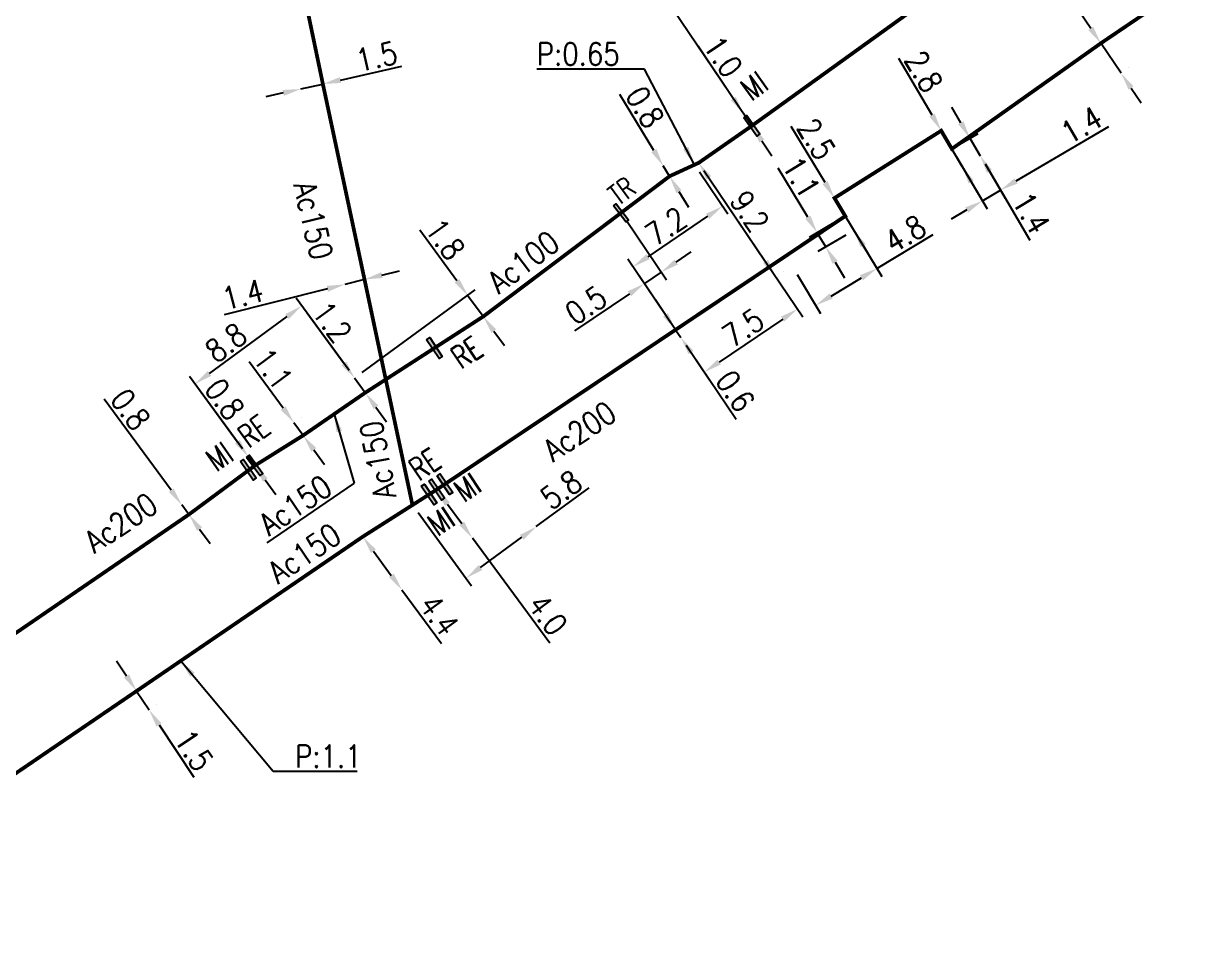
# Model space of a CAD drawing. Header units: millimetres. Extents: x 149999 to 151007, y 125999 to 127005.
# Drawn here: x 150823 to 150900.4, y 126619.4 to 126681.3 of the extents above; entities that cross this region are included whole.
import ezdxf
from ezdxf.enums import TextEntityAlignment as Align

# ---------------------------------------------------------------- set-up
doc = ezdxf.new("R2010")
doc.units = ezdxf.units.MM
doc.header["$PDMODE"] = 34
doc.linetypes.add('L_100_AP', pattern=[14, 10, -1.5, 1, -1.5])
doc.linetypes.add('L_100_PE', pattern=[14, 10, -1.5, 1, -1.5])
doc.layers.get('0').update_dxf_attribs({"linetype": 'CONTINUOUS'})
doc.layers.get('DEFPOINTS').update_dxf_attribs({"linetype": 'CONTINUOUS'})
doc.layers.add('L_140', color=3, linetype='CONTINUOUS')
doc.layers.add('L_340', color=7, linetype='CONTINUOUS')
doc.styles.get("Standard").update_dxf_attribs({"font": 'romans.shx', "width": 0.85})
doc.dimstyles.get("Standard").update_dxf_attribs({"dimtxt": 1.5, "dimasz": 1.2, "dimexe": 0.625, "dimexo": 0.625, "dimgap": 0.25, "dimtad": 1, "dimdec": 1, "dimzin": 0, "dimdsep": 46, "dimtxsty": 'Standard', "dimcen": -0.5, "dimadec": 0, "dimazin": 0, "dimtfac": 1, "dimtdec": 1, "dimtmove": 0, "dimatfit": 3, "dimfxl": 0, "dimtolj": 1, "dimtzin": 0, "dimarcsym": 0})

# ---------------------------------------------------------------- blocks, each defined once
blk = doc.blocks.new('L_340_16')
at = {"linetype": 'Continuous'}
blk.add_hatch(color=0, dxfattribs=at).paths.add_polyline_path([(0.125, 0.75), (-0.125, 0.75), (-0.125, -0.75), (0.125, -0.75)])
at = {"color": 0, "linetype": 'Continuous'}
blk.add_lwpolyline([(-0.125, 0.75), (0.125, 0.75), (0.125, -0.75), (-0.125, -0.75)], close=True, dxfattribs=at)
at = {"color": 0, "linetype": 'Continuous', "width": 0.75}
for tag, height, flags, p in [('MI', 1, 8, (0, 2.5)), ('DEF_LEG', 1.2, 3, (0, -5)), ('DEF_TYPE', 1.2, 3, (0, -6.939))]:
    blk.add_attdef(tag, text='', height=height, dxfattribs=dict(at, flags=flags)).set_placement(p, align=Align.MIDDLE)
blk = doc.blocks.new('L_340_19')
at = {"linetype": 'Continuous'}
blk.add_hatch(color=0, dxfattribs=at).paths.add_polyline_path([(0.125, 0.75), (-0.125, 0.75), (-0.125, -0.75), (0.125, -0.75)])
at = {"color": 0, "linetype": 'Continuous'}
blk.add_lwpolyline([(-0.125, 0.75), (0.125, 0.75), (0.125, -0.75), (-0.125, -0.75)], close=True, dxfattribs=at)
at = {"color": 0, "linetype": 'Continuous', "width": 0.75}
for tag, height, flags, p in [('TR', 1, 8, (0, 1.981)), ('DEF_LEG', 1.2, 3, (0, -5)), ('DEF_COUP', 1.2, 3, (0, -7.5)), ('DEF_TYPE', 1.2, 3, (0, -10))]:
    blk.add_attdef(tag, text='', height=height, dxfattribs=dict(at, flags=flags)).set_placement(p, align=Align.MIDDLE)
blk = doc.blocks.new('L_340_20')
at = {"linetype": 'Continuous'}
blk.add_hatch(color=0, dxfattribs=at).paths.add_polyline_path([(0.125, 0.75), (-0.125, 0.75), (-0.125, -0.75), (0.125, -0.75)])
at = {"color": 0, "linetype": 'Continuous'}
blk.add_lwpolyline([(-0.125, 0.75), (0.125, 0.75), (0.125, -0.75), (-0.125, -0.75)], close=True, dxfattribs=at)
at = {"color": 0, "linetype": 'Continuous', "width": 0.75}
for tag, height, flags, p in [('RE', 1, 8, (0, 1.867)), ('DEF_LEG', 1.2, 3, (0, -5)), ('DEF_COUP', 1.2, 3, (0, -7.5)), ('DEF_TYPE', 1.2, 3, (0, -10))]:
    blk.add_attdef(tag, text='', height=height, dxfattribs=dict(at, flags=flags)).set_placement(p, align=Align.MIDDLE)
blk = doc.blocks.new('*D498')
at = {"layer": 'DEFPOINTS', "color": 0, "linetype": 'Continuous', "transparency": 16777216}
for p in [(150867.643, 126671.904), (150863.576, 126665.071), (150866.764, 126660.367)]:
    blk.add_point(p, dxfattribs=at)
at = {"layer": 'L_140', "color": 0, "linetype": 'Continuous', "lineweight": -2, "transparency": 16777216}
for p, q in [((150867.994, 126671.387), (150869.888, 126668.592)), ((150868.544, 126668.436), (150864.57, 126665.744)), ((150866.413, 126660.884), (150863.226, 126665.588))]:
    blk.add_line(p, q, dxfattribs=at)
at = {"layer": 'L_140', "color": 0, "linetype": 'Continuous', "transparency": 16777216}
for points in [[(150868.431, 126668.602), (150868.656, 126668.271), (150869.537, 126669.109)], [(150864.458, 126665.909), (150864.682, 126665.578), (150863.576, 126665.071)]]:
    blk.add_solid(points, dxfattribs=at)
at = {"layer": 'L_140', "color": 0, "linetype": 'Continuous', "transparency": 16777216, "insert": (150865.771, 126667.766), "char_height": 1.5, "attachment_point": 5, "rotation": 34.11982}
blk.add_mtext('\\A1;7.2', dxfattribs=at)
blk = doc.blocks.new('*D499')
at = {"layer": 'DEFPOINTS', "color": 0, "linetype": 'Continuous', "transparency": 16777216}
for p in [(150865.593, 126671.785), (150865.593, 126671.785), (150866.01, 126671.102)]:
    blk.add_point(p, dxfattribs=at)
at = {"layer": 'L_140', "color": 0, "linetype": 'Continuous', "lineweight": -2, "transparency": 16777216}
for p, q in [((150864.967, 126672.809), (150862.689, 126676.54)), ((150866.01, 126671.102), (150865.593, 126671.785)), ((150866.635, 126670.078), (150867.261, 126669.054))]:
    blk.add_line(p, q, dxfattribs=at)
at = {"layer": 'L_140', "color": 0, "linetype": 'Continuous', "transparency": 16777216}
for points in [[(150865.138, 126672.913), (150864.797, 126672.705), (150865.593, 126671.785)], [(150866.806, 126670.182), (150866.464, 126669.974), (150866.01, 126671.102)]]:
    blk.add_solid(points, dxfattribs=at)
at = {"layer": 'L_140', "color": 0, "linetype": 'Continuous', "transparency": 16777216, "insert": (150864.369, 126675.708), "char_height": 1.5, "attachment_point": 5, "rotation": 301.41336}
blk.add_mtext('\\A1;0.8', dxfattribs=at)
blk = doc.blocks.new('*D500')
at = {"layer": 'DEFPOINTS', "color": 0, "linetype": 'Continuous', "transparency": 16777216}
for p in [(150891.666, 126698.793), (150895.753, 126692.752), (150871.482, 126674.455)]:
    blk.add_point(p, dxfattribs=at)
at = {"layer": 'L_340', "color": 0, "linetype": 'Continuous', "lineweight": -2, "transparency": 16777216}
for p, q in [((150895.403, 126693.269), (150891.315, 126699.311)), ((150867.518, 126682.455), (150890.672, 126698.121)), ((150871.132, 126674.972), (150866.174, 126682.3))]:
    blk.add_line(p, q, dxfattribs=at)
at = {"layer": 'L_340', "color": 0, "linetype": 'Continuous', "transparency": 16777216}
for points in [[(150890.56, 126698.286), (150890.784, 126697.955), (150891.666, 126698.793)], [(150867.406, 126682.62), (150867.63, 126682.289), (150866.524, 126681.782)]]:
    blk.add_solid(points, dxfattribs=at)
at = {"layer": 'L_340', "color": 0, "linetype": 'Continuous', "transparency": 16777216, "insert": (150878.363, 126691), "char_height": 1.5, "attachment_point": 5, "rotation": 34.08232}
blk.add_mtext('\\A1;37.8', dxfattribs=at)
blk = doc.blocks.new('*D501')
at = {"layer": 'DEFPOINTS', "color": 0, "linetype": 'Continuous', "transparency": 16777216}
for p in [(150867.946, 126671.992), (150873.078, 126664.417), (150873.078, 126664.417)]:
    blk.add_point(p, dxfattribs=at)
at = {"layer": 'L_140', "color": 0, "linetype": 'Continuous', "lineweight": -2, "transparency": 16777216}
for p, q in [((150868.463, 126672.343), (150868.463, 126672.343)), ((150868.619, 126670.999), (150872.405, 126665.411)), ((150873.596, 126664.768), (150873.596, 126664.768))]:
    blk.add_line(p, q, dxfattribs=at)
at = {"layer": 'L_140', "color": 0, "linetype": 'Continuous', "transparency": 16777216}
for points in [[(150868.785, 126671.111), (150868.453, 126670.887), (150867.946, 126671.992)], [(150872.571, 126665.523), (150872.24, 126665.299), (150873.078, 126664.417)]]:
    blk.add_solid(points, dxfattribs=at)
at = {"layer": 'L_140', "color": 0, "linetype": 'Continuous', "transparency": 16777216, "insert": (150871.34, 126668.766), "char_height": 1.5, "attachment_point": 5, "rotation": 304.11982}
blk.add_mtext('\\A1;9.2', dxfattribs=at)
blk = doc.blocks.new('*D502')
at = {"layer": 'DEFPOINTS', "color": 0, "linetype": 'Continuous', "transparency": 16777216}
for p in [(150894.713, 126679.951), (150896.06, 126677.964), (150896.06, 126677.964)]:
    blk.add_point(p, dxfattribs=at)
at = {"layer": 'L_140', "color": 0, "linetype": 'Continuous', "lineweight": -2, "transparency": 16777216}
for p, q in [((150894.04, 126680.944), (150891.553, 126684.613)), ((150896.06, 126677.964), (150894.713, 126679.951)), ((150896.577, 126678.315), (150896.577, 126678.315)), ((150896.733, 126676.971), (150897.406, 126675.978))]:
    blk.add_line(p, q, dxfattribs=at)
at = {"layer": 'L_140', "color": 0, "linetype": 'Continuous', "transparency": 16777216}
for points in [[(150894.205, 126681.057), (150893.874, 126680.832), (150894.713, 126679.951)], [(150896.899, 126677.083), (150896.568, 126676.859), (150896.06, 126677.964)]]:
    blk.add_solid(points, dxfattribs=at)
at = {"layer": 'L_140', "color": 0, "linetype": 'Continuous', "transparency": 16777216, "insert": (150893.288, 126683.836), "char_height": 1.5, "attachment_point": 5, "rotation": 304.13038}
blk.add_mtext('\\A1;2.4', dxfattribs=at)
blk = doc.blocks.new('*D297')
at = {"layer": 'DEFPOINTS', "color": 0, "linetype": 'Continuous', "transparency": 16777216}
for p in [(150870.923, 126675.284), (150870.923, 126675.284), (150871.482, 126674.455)]:
    blk.add_point(p, dxfattribs=at)
at = {"layer": 'L_340', "color": 0, "linetype": 'Continuous', "lineweight": -2, "transparency": 16777216}
for p, q in [((150870.251, 126676.278), (150867.907, 126679.75)), ((150871.482, 126674.455), (150870.923, 126675.284)), ((150872.154, 126673.46), (150872.825, 126672.466))]:
    blk.add_line(p, q, dxfattribs=at)
at = {"layer": 'L_340', "color": 0, "linetype": 'Continuous', "transparency": 16777216}
for points in [[(150870.417, 126676.39), (150870.085, 126676.166), (150870.923, 126675.284)], [(150872.319, 126673.572), (150871.988, 126673.348), (150871.482, 126674.455)]]:
    blk.add_solid(points, dxfattribs=at)
at = {"layer": 'L_340', "color": 0, "linetype": 'Continuous', "transparency": 16777216, "insert": (150869.572, 126679.071), "char_height": 1.5, "attachment_point": 5, "rotation": 304.02288}
blk.add_mtext('\\A1;1.0', dxfattribs=at)
blk = doc.blocks.new('*D299')
at = {"layer": 'DEFPOINTS', "color": 0, "linetype": 'Continuous', "transparency": 16777216}
for p in [(150867.946, 126671.992), (150866.764, 126660.367), (150868.324, 126658.063)]:
    blk.add_point(p, dxfattribs=at)
at = {"layer": 'L_140', "color": 0, "linetype": 'Continuous', "lineweight": -2, "transparency": 16777216}
for p, q in [((150868.296, 126671.475), (150874.884, 126661.753)), ((150873.54, 126661.597), (150869.318, 126658.736)), ((150867.114, 126659.849), (150868.675, 126657.546))]:
    blk.add_line(p, q, dxfattribs=at)
at = {"layer": 'L_140', "color": 0, "linetype": 'Continuous', "transparency": 16777216}
for points in [[(150873.428, 126661.763), (150873.652, 126661.432), (150874.533, 126662.27)], [(150869.205, 126658.902), (150869.43, 126658.571), (150868.324, 126658.063)]]:
    blk.add_solid(points, dxfattribs=at)
at = {"layer": 'L_140', "color": 0, "linetype": 'Continuous', "transparency": 16777216, "insert": (150870.903, 126661.018), "char_height": 1.5, "attachment_point": 5, "rotation": 34.11982}
blk.add_mtext('\\A1;7.5', dxfattribs=at)
blk = doc.blocks.new('*D300')
at = {"layer": 'DEFPOINTS', "color": 0, "linetype": 'Continuous', "transparency": 16777216}
for p in [(150877.707, 126668.45), (150878.276, 126667.509), (150876.407, 126666.402)]:
    blk.add_point(p, dxfattribs=at)
at = {"layer": 'L_140', "color": 0, "linetype": 'Continuous', "lineweight": -2, "transparency": 16777216}
for p, q in [((150875.218, 126668.37), (150873.241, 126671.645)), ((150877.169, 126668.132), (150875.3, 126667.025)), ((150876.407, 126666.402), (150875.838, 126667.343)), ((150877.738, 126667.19), (150875.869, 126666.083)), ((150877.027, 126665.374), (150877.647, 126664.347))]:
    blk.add_line(p, q, dxfattribs=at)
at = {"layer": 'L_140', "color": 0, "linetype": 'Continuous', "transparency": 16777216}
for points in [[(150875.389, 126668.474), (150875.047, 126668.267), (150875.838, 126667.343)], [(150877.198, 126665.478), (150876.856, 126665.271), (150876.407, 126666.402)]]:
    blk.add_solid(points, dxfattribs=at)
at = {"layer": 'L_140', "color": 0, "linetype": 'Continuous', "transparency": 16777216, "insert": (150874.775, 126671.038), "char_height": 1.5, "attachment_point": 5, "rotation": 301.12445}
blk.add_mtext('\\A1;1.1', dxfattribs=at)
blk = doc.blocks.new('*D301')
at = {"layer": 'DEFPOINTS', "color": 0, "linetype": 'Continuous', "transparency": 16777216}
for p in [(150866.413, 126660.884), (150866.763, 126660.367), (150866.763, 126660.367)]:
    blk.add_point(p, dxfattribs=at)
at = {"layer": 'L_140', "color": 0, "linetype": 'Continuous', "lineweight": -2, "transparency": 16777216}
for p, q in [((150865.74, 126661.878), (150865.067, 126662.871)), ((150866.413, 126660.884), (150866.763, 126660.367)), ((150867.437, 126659.373), (150870.45, 126654.926))]:
    blk.add_line(p, q, dxfattribs=at)
at = {"layer": 'L_140', "color": 0, "linetype": 'Continuous', "transparency": 16777216}
for points in [[(150865.905, 126661.99), (150865.574, 126661.765), (150866.413, 126660.884)], [(150867.602, 126659.485), (150867.271, 126659.261), (150866.763, 126660.367)]]:
    blk.add_solid(points, dxfattribs=at)
at = {"layer": 'L_140', "color": 0, "linetype": 'Continuous', "transparency": 16777216, "insert": (150870.388, 126656.8), "char_height": 1.5, "attachment_point": 5, "rotation": 304.11982}
blk.add_mtext('\\A1;0.6', dxfattribs=at)
blk = doc.blocks.new('*D302')
at = {"layer": 'DEFPOINTS', "color": 0, "linetype": 'Continuous', "transparency": 16777216}
for p in [(150876.984, 126669.649), (150878.276, 126667.509), (150878.276, 126667.509)]:
    blk.add_point(p, dxfattribs=at)
at = {"layer": 'L_140', "color": 0, "linetype": 'Continuous', "lineweight": -2, "transparency": 16777216}
for p, q in [((150876.363, 126670.676), (150874.104, 126674.418)), ((150878.276, 126667.509), (150876.984, 126669.649)), ((150877.519, 126669.972), (150877.519, 126669.972)), ((150878.896, 126666.481), (150879.516, 126665.454))]:
    blk.add_line(p, q, dxfattribs=at)
at = {"layer": 'L_140', "color": 0, "linetype": 'Continuous', "transparency": 16777216}
for points in [[(150876.535, 126670.779), (150876.192, 126670.573), (150876.984, 126669.649)], [(150879.067, 126666.585), (150878.725, 126666.378), (150878.276, 126667.509)]]:
    blk.add_solid(points, dxfattribs=at)
at = {"layer": 'L_140', "color": 0, "linetype": 'Continuous', "transparency": 16777216, "insert": (150875.779, 126673.578), "char_height": 1.5, "attachment_point": 5, "rotation": 301.12445}
blk.add_mtext('\\A1;2.5', dxfattribs=at)
blk = doc.blocks.new('*D303')
at = {"layer": 'DEFPOINTS', "color": 0, "linetype": 'Continuous', "transparency": 16777216}
for p in [(150862.783, 126668.666), (150864.333, 126663.954), (150866.764, 126660.367)]:
    blk.add_point(p, dxfattribs=at)
at = {"layer": 'L_340', "color": 0, "linetype": 'Continuous', "lineweight": -2, "transparency": 16777216}
for p, q in [((150863.134, 126668.148), (150865.809, 126664.199)), ((150866.452, 126665.39), (150867.445, 126666.063)), ((150865.459, 126664.717), (150864.333, 126663.954)), ((150866.413, 126660.884), (150863.982, 126664.472)), ((150863.339, 126663.281), (150859.691, 126660.809))]:
    blk.add_line(p, q, dxfattribs=at)
at = {"layer": 'L_340', "color": 0, "linetype": 'Continuous', "transparency": 16777216}
for points in [[(150866.34, 126665.556), (150866.564, 126665.224), (150865.459, 126664.717)], [(150863.227, 126663.447), (150863.452, 126663.115), (150864.333, 126663.954)]]:
    blk.add_solid(points, dxfattribs=at)
at = {"layer": 'L_340', "color": 0, "linetype": 'Continuous', "transparency": 16777216, "insert": (150860.443, 126662.527), "char_height": 1.5, "attachment_point": 5, "rotation": 34.11982}
blk.add_mtext('\\A1;0.5', dxfattribs=at)
blk = doc.blocks.new('*D304')
at = {"layer": 'DEFPOINTS', "color": 0, "linetype": 'Continuous', "transparency": 16777216}
for p in [(150876.984, 126669.649), (150874.185, 126665.086), (150875.741, 126662.509)]:
    blk.add_point(p, dxfattribs=at)
at = {"layer": 'L_140', "color": 0, "linetype": 'Continuous', "lineweight": -2, "transparency": 16777216}
for p, q in [((150877.307, 126669.114), (150880.134, 126664.431)), ((150879.811, 126664.966), (150883.553, 126667.226)), ((150874.508, 126664.551), (150876.064, 126661.974)), ((150876.768, 126663.129), (150878.784, 126664.346))]:
    blk.add_line(p, q, dxfattribs=at)
at = {"layer": 'L_140', "color": 0, "linetype": 'Continuous', "transparency": 16777216}
for points in [[(150878.68, 126664.517), (150878.887, 126664.175), (150879.811, 126664.966)], [(150876.665, 126663.3), (150876.872, 126662.958), (150875.741, 126662.509)]]:
    blk.add_solid(points, dxfattribs=at)
at = {"layer": 'L_140', "color": 0, "linetype": 'Continuous', "transparency": 16777216, "insert": (150881.679, 126667.262), "char_height": 1.5, "attachment_point": 5, "rotation": 31.12445}
blk.add_mtext('\\A1;4.8', dxfattribs=at)
blk = doc.blocks.new('*D306')
at = {"layer": 'DEFPOINTS', "color": 0, "linetype": 'Continuous', "transparency": 16777216}
for p in [(150884.799, 126672.922), (150886.689, 126672.467), (150888.036, 126670.177)]:
    blk.add_point(p, dxfattribs=at)
at = {"layer": 'L_140', "color": 0, "linetype": 'Continuous', "lineweight": -2, "transparency": 16777216}
for p, q in [((150889.07, 126670.785), (150895.25, 126674.419)), ((150885.116, 126672.383), (150887.147, 126668.929)), ((150887.006, 126671.929), (150888.353, 126669.638)), ((150886.83, 126669.468), (150888.036, 126670.177)), ((150885.796, 126668.859), (150884.761, 126668.251))]:
    blk.add_line(p, q, dxfattribs=at)
at = {"layer": 'L_140', "color": 0, "linetype": 'Continuous', "transparency": 16777216}
for points in [[(150888.969, 126670.957), (150889.172, 126670.612), (150888.036, 126670.177)], [(150885.694, 126669.032), (150885.897, 126668.687), (150886.83, 126669.468)]]:
    blk.add_solid(points, dxfattribs=at)
at = {"layer": 'L_140', "color": 0, "linetype": 'Continuous', "transparency": 16777216, "insert": (150893.428, 126674.508), "char_height": 1.5, "attachment_point": 5, "rotation": 30.45771}
blk.add_mtext('\\A1;1.4', dxfattribs=at)
blk = doc.blocks.new('*D307')
at = {"layer": 'DEFPOINTS', "color": 0, "linetype": 'Continuous', "transparency": 16777216}
for p in [(150884.799, 126672.922), (150886.689, 126672.467), (150886.689, 126672.467)]:
    blk.add_point(p, dxfattribs=at)
at = {"layer": 'L_140', "color": 0, "linetype": 'Continuous', "lineweight": -2, "transparency": 16777216}
for p, q in [((150885.396, 126674.666), (150884.788, 126675.7)), ((150885.338, 126673.239), (150886.543, 126673.948)), ((150886.004, 126673.631), (150886.689, 126672.467)), ((150887.297, 126671.433), (150889.998, 126666.841))]:
    blk.add_line(p, q, dxfattribs=at)
at = {"layer": 'L_140', "color": 0, "linetype": 'Continuous', "transparency": 16777216}
for points in [[(150885.569, 126674.767), (150885.224, 126674.564), (150886.004, 126673.631)], [(150887.469, 126671.534), (150887.125, 126671.332), (150886.689, 126672.467)]]:
    blk.add_solid(points, dxfattribs=at)
at = {"layer": 'L_140', "color": 0, "linetype": 'Continuous', "transparency": 16777216, "insert": (150890.087, 126668.662), "char_height": 1.5, "attachment_point": 5, "rotation": 300.45771}
blk.add_mtext('\\A1;1.4', dxfattribs=at)
blk = doc.blocks.new('*D308')
at = {"layer": 'DEFPOINTS', "color": 0, "linetype": 'Continuous', "transparency": 16777216}
for p in [(150884.09, 126674.131), (150885.481, 126671.759), (150885.481, 126671.759)]:
    blk.add_point(p, dxfattribs=at)
at = {"layer": 'L_140', "color": 0, "linetype": 'Continuous', "lineweight": -2, "transparency": 16777216}
for p, q in [((150883.482, 126675.166), (150881.27, 126678.936)), ((150885.481, 126671.759), (150884.09, 126674.131)), ((150886.089, 126670.724), (150886.696, 126669.689))]:
    blk.add_line(p, q, dxfattribs=at)
at = {"layer": 'L_140', "color": 0, "linetype": 'Continuous', "transparency": 16777216}
for points in [[(150883.655, 126675.267), (150883.31, 126675.065), (150884.09, 126674.131)], [(150886.261, 126670.825), (150885.916, 126670.623), (150885.481, 126671.759)]]:
    blk.add_solid(points, dxfattribs=at)
at = {"layer": 'L_140', "color": 0, "linetype": 'Continuous', "transparency": 16777216, "insert": (150882.935, 126678.075), "char_height": 1.5, "attachment_point": 5, "rotation": 300.40108}
blk.add_mtext('\\A1;2.8', dxfattribs=at)
blk = doc.blocks.new('*D312')
at = {"layer": 'DEFPOINTS', "color": 0, "linetype": 'Continuous', "transparency": 16777216}
for p in [(150842.935, 126677.241), (150841.472, 126676.911), (150841.472, 126676.911)]:
    blk.add_point(p, dxfattribs=at)
at = {"layer": 'L_140', "color": 0, "linetype": 'Continuous', "lineweight": -2, "transparency": 16777216}
for p, q in [((150844.106, 126677.505), (150848.193, 126678.426)), ((150841.472, 126676.911), (150842.935, 126677.241)), ((150840.301, 126676.648), (150839.13, 126676.384))]:
    blk.add_line(p, q, dxfattribs=at)
at = {"layer": 'L_140', "color": 0, "linetype": 'Continuous', "transparency": 16777216}
for points in [[(150844.062, 126677.7), (150844.15, 126677.31), (150842.935, 126677.241)], [(150840.257, 126676.843), (150840.345, 126676.453), (150841.472, 126676.911)]]:
    blk.add_solid(points, dxfattribs=at)
at = {"layer": 'L_140', "color": 0, "linetype": 'Continuous', "transparency": 16777216, "insert": (150846.515, 126679.073), "char_height": 1.5, "attachment_point": 5, "rotation": 12.69626}
blk.add_mtext('\\A1;1.5', dxfattribs=at)
blk = doc.blocks.new('*D316')
at = {"layer": 'DEFPOINTS', "color": 0, "linetype": 'Continuous', "transparency": 16777216}
for p in [(150852.571, 126663.174), (150853.606, 126661.762), (150845.048, 126657.662)]:
    blk.add_point(p, dxfattribs=at)
at = {"layer": 'L_140', "color": 0, "linetype": 'Continuous', "lineweight": -2, "transparency": 16777216}
for p, q in [((150851.862, 126664.142), (150849.386, 126667.521)), ((150845.552, 126658.031), (150853.075, 126663.543)), ((150853.606, 126661.762), (150852.571, 126663.174)), ((150854.315, 126660.794), (150855.024, 126659.826))]:
    blk.add_line(p, q, dxfattribs=at)
at = {"layer": 'L_140', "color": 0, "linetype": 'Continuous', "transparency": 16777216}
for points in [[(150852.023, 126664.26), (150851.701, 126664.023), (150852.571, 126663.174)], [(150854.476, 126660.912), (150854.153, 126660.676), (150853.606, 126661.762)]]:
    blk.add_solid(points, dxfattribs=at)
at = {"layer": 'L_140', "color": 0, "linetype": 'Continuous', "transparency": 16777216, "insert": (150851.076, 126666.906), "char_height": 1.5, "attachment_point": 5, "rotation": 306.22905}
blk.add_mtext('\\A1;1.8', dxfattribs=at)
blk = doc.blocks.new('*D317')
at = {"layer": 'DEFPOINTS', "color": 0, "linetype": 'Continuous', "transparency": 16777216}
for p in [(150845.048, 126657.662), (150845.048, 126657.662), (150845.757, 126656.694)]:
    blk.add_point(p, dxfattribs=at)
at = {"layer": 'L_140', "color": 0, "linetype": 'Continuous', "lineweight": -2, "transparency": 16777216}
for p, q in [((150844.339, 126658.63), (150841.863, 126662.009)), ((150845.757, 126656.694), (150845.048, 126657.662)), ((150846.466, 126655.726), (150847.176, 126654.758))]:
    blk.add_line(p, q, dxfattribs=at)
at = {"layer": 'L_140', "color": 0, "linetype": 'Continuous', "transparency": 16777216}
for points in [[(150844.5, 126658.748), (150844.177, 126658.511), (150845.048, 126657.662)], [(150846.628, 126655.844), (150846.305, 126655.607), (150845.757, 126656.694)]]:
    blk.add_solid(points, dxfattribs=at)
at = {"layer": 'L_140', "color": 0, "linetype": 'Continuous', "transparency": 16777216, "insert": (150843.553, 126661.394), "char_height": 1.5, "attachment_point": 5, "rotation": 306.22905}
blk.add_mtext('\\A1;1.2', dxfattribs=at)
blk = doc.blocks.new('*D318')
at = {"layer": 'DEFPOINTS', "color": 0, "linetype": 'Continuous', "transparency": 16777216}
for p in [(150841.523, 126662.473), (150845.048, 126657.662), (150837.949, 126652.461)]:
    blk.add_point(p, dxfattribs=at)
at = {"layer": 'L_340', "color": 0, "linetype": 'Continuous', "lineweight": -2, "transparency": 16777216}
for p, q in [((150844.679, 126658.166), (150841.154, 126662.977)), ((150835.392, 126657.981), (150840.555, 126661.764)), ((150837.58, 126652.965), (150834.055, 126657.776))]:
    blk.add_line(p, q, dxfattribs=at)
at = {"layer": 'L_340', "color": 0, "linetype": 'Continuous', "transparency": 16777216}
for points in [[(150840.437, 126661.925), (150840.673, 126661.602), (150841.523, 126662.473)], [(150835.274, 126658.142), (150835.511, 126657.82), (150834.424, 126657.272)]]:
    blk.add_solid(points, dxfattribs=at)
at = {"layer": 'L_340', "color": 0, "linetype": 'Continuous', "transparency": 16777216, "insert": (150836.488, 126660.024), "char_height": 1.5, "attachment_point": 5, "rotation": 36.22905}
blk.add_mtext('\\A1;8.8', dxfattribs=at)
blk = doc.blocks.new('*D319')
at = {"layer": 'DEFPOINTS', "color": 0, "linetype": 'Continuous', "transparency": 16777216}
for p in [(150837.949, 126652.461), (150837.949, 126652.461), (150838.393, 126651.856)]:
    blk.add_point(p, dxfattribs=at)
at = {"layer": 'L_340', "color": 0, "linetype": 'Continuous', "lineweight": -2, "transparency": 16777216}
for p, q in [((150837.24, 126653.429), (150834.657, 126656.955)), ((150838.393, 126651.856), (150837.949, 126652.461)), ((150839.102, 126650.888), (150839.811, 126649.92))]:
    blk.add_line(p, q, dxfattribs=at)
at = {"layer": 'L_340', "color": 0, "linetype": 'Continuous', "transparency": 16777216}
for points in [[(150837.401, 126653.547), (150837.079, 126653.31), (150837.949, 126652.461)], [(150839.263, 126651.006), (150838.941, 126650.769), (150838.393, 126651.856)]]:
    blk.add_solid(points, dxfattribs=at)
at = {"layer": 'L_340', "color": 0, "linetype": 'Continuous', "transparency": 16777216, "insert": (150836.4, 126656.267), "char_height": 1.5, "attachment_point": 5, "rotation": 306.22905}
blk.add_mtext('\\A1;0.8', dxfattribs=at)
blk = doc.blocks.new('*D320')
at = {"layer": 'DEFPOINTS', "color": 0, "linetype": 'Continuous', "transparency": 16777216}
for p in [(150841.004, 126654.699), (150841.004, 126654.699), (150841.625, 126653.852)]:
    blk.add_point(p, dxfattribs=at)
at = {"layer": 'L_140', "color": 0, "linetype": 'Continuous', "lineweight": -2, "transparency": 16777216}
for p, q in [((150840.295, 126655.667), (150838.034, 126658.752)), ((150841.625, 126653.852), (150841.004, 126654.699)), ((150841.508, 126655.068), (150841.508, 126655.068)), ((150842.129, 126654.221), (150842.129, 126654.221)), ((150842.334, 126652.884), (150843.043, 126651.916))]:
    blk.add_line(p, q, dxfattribs=at)
at = {"layer": 'L_140', "color": 0, "linetype": 'Continuous', "transparency": 16777216}
for points in [[(150840.456, 126655.785), (150840.134, 126655.549), (150841.004, 126654.699)], [(150842.495, 126653.002), (150842.173, 126652.766), (150841.625, 126653.852)]]:
    blk.add_solid(points, dxfattribs=at)
at = {"layer": 'L_140', "color": 0, "linetype": 'Continuous', "transparency": 16777216, "insert": (150839.617, 126658.285), "char_height": 1.5, "attachment_point": 5, "rotation": 306.22905}
blk.add_mtext('\\A1;1.1', dxfattribs=at)
blk = doc.blocks.new('*D321')
at = {"layer": 'DEFPOINTS', "color": 0, "linetype": 'Continuous', "transparency": 16777216}
for p in [(150850.511, 126650.243), (150852.886, 126647.024), (150852.886, 126647.024)]:
    blk.add_point(p, dxfattribs=at)
at = {"layer": 'L_340', "color": 0, "linetype": 'Continuous', "lineweight": -2, "transparency": 16777216}
for p, q in [((150851.014, 126650.614), (150851.014, 126650.614)), ((150851.224, 126649.277), (150852.173, 126647.989)), ((150852.886, 126647.024), (150858.033, 126640.046))]:
    blk.add_line(p, q, dxfattribs=at)
at = {"layer": 'L_340', "color": 0, "linetype": 'Continuous', "transparency": 16777216}
for points in [[(150851.384, 126649.396), (150851.063, 126649.158), (150850.511, 126650.243)], [(150852.334, 126648.108), (150852.012, 126647.871), (150852.886, 126647.024)]]:
    blk.add_solid(points, dxfattribs=at)
at = {"layer": 'L_340', "color": 0, "linetype": 'Continuous', "transparency": 16777216, "insert": (150857.896, 126641.916), "char_height": 1.5, "attachment_point": 5, "rotation": 306.41477}
blk.add_mtext('\\A1;4.0', dxfattribs=at)
blk = doc.blocks.new('*D322')
at = {"layer": 'DEFPOINTS', "color": 0, "linetype": 'Continuous', "transparency": 16777216}
for p in [(150848.898, 126649.215), (150857.142, 126647.78), (150857.142, 126647.78)]:
    blk.add_point(p, dxfattribs=at)
at = {"layer": 'L_140', "color": 0, "linetype": 'Continuous', "lineweight": -2, "transparency": 16777216}
for p, q in [((150857.142, 126647.78), (150860.668, 126650.365)), ((150849.267, 126648.711), (150852.834, 126643.846)), ((150853.432, 126645.06), (150856.174, 126647.07))]:
    blk.add_line(p, q, dxfattribs=at)
at = {"layer": 'L_140', "color": 0, "linetype": 'Continuous', "transparency": 16777216}
for points in [[(150856.056, 126647.231), (150856.293, 126646.909), (150857.142, 126647.78)], [(150853.314, 126645.221), (150853.551, 126644.898), (150852.465, 126644.35)]]:
    blk.add_solid(points, dxfattribs=at)
at = {"layer": 'L_140', "color": 0, "linetype": 'Continuous', "transparency": 16777216, "insert": (150858.797, 126650.233), "char_height": 1.5, "attachment_point": 5, "rotation": 36.24931}
blk.add_mtext('\\A1;5.8', dxfattribs=at)
blk = doc.blocks.new('*D323')
at = {"layer": 'DEFPOINTS', "color": 0, "linetype": 'Continuous', "transparency": 16777216}
for p in [(150845.589, 126647.109), (150848.201, 126643.568), (150848.201, 126643.568)]:
    blk.add_point(p, dxfattribs=at)
at = {"layer": 'L_140', "color": 0, "linetype": 'Continuous', "lineweight": -2, "transparency": 16777216}
for p, q in [((150846.301, 126646.143), (150847.489, 126644.534)), ((150848.201, 126643.568), (150850.832, 126640.001))]:
    blk.add_line(p, q, dxfattribs=at)
at = {"layer": 'L_140', "color": 0, "linetype": 'Continuous', "transparency": 16777216}
for points in [[(150846.462, 126646.262), (150846.14, 126646.025), (150845.589, 126647.109)], [(150847.65, 126644.652), (150847.328, 126644.415), (150848.201, 126643.568)]]:
    blk.add_solid(points, dxfattribs=at)
at = {"layer": 'L_140', "color": 0, "linetype": 'Continuous', "transparency": 16777216, "insert": (150850.677, 126641.895), "char_height": 1.5, "attachment_point": 5, "rotation": 306.41477}
blk.add_mtext('\\A1;4.4', dxfattribs=at)
blk = doc.blocks.new('*D324')
at = {"layer": 'DEFPOINTS', "color": 0, "linetype": 'Continuous', "transparency": 16777216}
for p in [(150830.533, 126636.836), (150831.364, 126635.586), (150831.364, 126635.586)]:
    blk.add_point(p, dxfattribs=at)
at = {"layer": 'L_140', "color": 0, "linetype": 'Continuous', "lineweight": -2, "transparency": 16777216}
for p, q in [((150829.868, 126637.835), (150829.204, 126638.834)), ((150830.533, 126636.836), (150831.364, 126635.586)), ((150831.053, 126637.182), (150831.053, 126637.182)), ((150831.884, 126635.933), (150831.884, 126635.933)), ((150832.028, 126634.587), (150834.348, 126631.099))]:
    blk.add_line(p, q, dxfattribs=at)
at = {"layer": 'L_140', "color": 0, "linetype": 'Continuous', "transparency": 16777216}
for points in [[(150830.035, 126637.945), (150829.702, 126637.724), (150830.533, 126636.836)], [(150832.195, 126634.698), (150831.861, 126634.477), (150831.364, 126635.586)]]:
    blk.add_solid(points, dxfattribs=at)
at = {"layer": 'L_140', "color": 0, "linetype": 'Continuous', "transparency": 16777216, "insert": (150834.353, 126632.897), "char_height": 1.5, "attachment_point": 5, "rotation": 303.62496}
blk.add_mtext('\\A1;1.5', dxfattribs=at)
blk = doc.blocks.new('*D325')
at = {"layer": 'DEFPOINTS', "color": 0, "linetype": 'Continuous', "transparency": 16777216}
for p in [(150845.706, 126664.231), (150844.397, 126663.902), (150844.397, 126663.902)]:
    blk.add_point(p, dxfattribs=at)
at = {"layer": 'L_140', "color": 0, "linetype": 'Continuous', "lineweight": -2, "transparency": 16777216}
for p, q in [((150846.87, 126664.523), (150848.034, 126664.815)), ((150845.706, 126664.231), (150844.397, 126663.902)), ((150843.233, 126663.609), (150836.367, 126661.884))]:
    blk.add_line(p, q, dxfattribs=at)
at = {"layer": 'L_140', "color": 0, "linetype": 'Continuous', "transparency": 16777216}
for points in [[(150846.821, 126664.717), (150846.919, 126664.329), (150845.706, 126664.231)], [(150843.184, 126663.803), (150843.282, 126663.415), (150844.397, 126663.902)]]:
    blk.add_solid(points, dxfattribs=at)
at = {"layer": 'L_140', "color": 0, "linetype": 'Continuous', "transparency": 16777216, "insert": (150837.602, 126663.226), "char_height": 1.5, "attachment_point": 5, "rotation": 14.10238}
blk.add_mtext('\\A1;1.4', dxfattribs=at)
blk = doc.blocks.new('*D326')
at = {"layer": 'DEFPOINTS', "color": 0, "linetype": 'Continuous', "transparency": 16777216}
for p in [(150833.545, 126649.232), (150833.545, 126649.232), (150834.018, 126648.587)]:
    blk.add_point(p, dxfattribs=at)
at = {"layer": 'L_140', "color": 0, "linetype": 'Continuous', "lineweight": -2, "transparency": 16777216}
for p, q in [((150832.836, 126650.2), (150828.385, 126656.27)), ((150834.018, 126648.587), (150833.545, 126649.232)), ((150834.728, 126647.619), (150835.437, 126646.651))]:
    blk.add_line(p, q, dxfattribs=at)
at = {"layer": 'L_140', "color": 0, "linetype": 'Continuous', "transparency": 16777216}
for points in [[(150832.997, 126650.318), (150832.674, 126650.082), (150833.545, 126649.232)], [(150834.889, 126647.737), (150834.566, 126647.501), (150834.018, 126648.587)]]:
    blk.add_solid(points, dxfattribs=at)
at = {"layer": 'L_140', "color": 0, "linetype": 'Continuous', "transparency": 16777216, "insert": (150830.129, 126655.582), "char_height": 1.5, "attachment_point": 5, "rotation": 306.24675}
blk.add_mtext('\\A1;0.8', dxfattribs=at)

msp = doc.modelspace()

# ---------------------------------------------------------------- linework, layer by layer
at = {"layer": 'L_140', "linetype": 'L_100_PE', "flags": 128}
msp.add_lwpolyline([(150848.898, 126649.215, 0.25, 0.25, 0), (150845.706, 126664.231, 0.25, 0.25, 0), (150845.706, 126664.231, 0.25, 0.25, 0), (150842.935, 126677.241, 0.25, 0.25, 0), (150841.501, 126684.11, 0.25, 0.25, 0), (150838.07, 126699.604, 0.25, 0.25, 0), (150835.538, 126710.95, 0.25, 0.25, 0), (150834.729, 126714.158, 0.25, 0.25, 0), (150831.173, 126729.64, 0.25, 0.25, 0), (150825.611, 126754.23, 0.25, 0.25, 0), (150825.025, 126756.944, 0.25, 0.25, 0), (150821.696, 126771.505, 0.25, 0.25, 0), (150817.558, 126790.107, 0.25, 0.25, 0), (150815.703, 126797.054, 0.25, 0.25, 0), (150812.851, 126809.899, 0.25, 0.25, 0), (150812.148, 126813.075, 0.25, 0.25, 0), (150811.287, 126816.556, 0.25, 0.25, 0), (150806.36, 126838.122, 0.25, 0.25, 0), (150803.165, 126851.389, 0.25, 0.25, 0), (150799.863, 126865.91, 0.25, 0.25, 0), (150798.787, 126870.525, 0.25, 0.25, 0), (150795.857, 126883.476, 0.25, 0.25, 0), (150794.825, 126888.143, 0.25, 0.25, 0), (150791.317, 126904.004, 0.25, 0.25, 0), (150787.851, 126918.596, 0.25, 0.25, 0), (150785.851, 126927.726, 0.25, 0.25, 0), (150784.699, 126932.224, 0.25, 0.25, 0), (150783.239, 126938.249, 0.25, 0.25, 0), (150781.534, 126945.378, 0.25, 0.25, 0), (150779.386, 126954.955, 0.25, 0.25, 0), (150777.88, 126961.532, 0.25, 0.25, 0), (150776.724, 126966.69, 0.25, 0.25, 0), (150772.657, 126984.42, 0.25, 0.25, 0), (150770.084, 126995.458, 0.25, 0.25, 0), (150769.466, 126998.114, 0.25, 0.25, 0), (150769.009, 127000, 0, 0, 0)], format="xyseb", dxfattribs=at)
at = {"layer": 'L_140', "linetype": 'L_100_PE'}
for points in [[(150862.783, 126668.666, 0.25, 0.25, 0), (150866.01, 126671.102, 0.25, 0.25, 0), (150867.946, 126671.992, 0.25, 0.25, 0), (150871.482, 126674.455, 0.25, 0.25, 0), (150884.406, 126683.761, 0.25, 0.25, 0), (150896.38, 126691.787, 0.25, 0.25, 0), (150909.447, 126700.665, 0.25, 0.25, 0), (150932.101, 126716.066, 0.25, 0.25, 0), (150932.101, 126716.066, 0.25, 0.25, 0), (150946.3, 126725.51, 0, 0, 0)], [(150807.617, 126621.166, 0.25, 0.25, 0), (150807.617, 126621.166, 0.25, 0.25, 0), (150807.617, 126621.166, 0.25, 0.25, 0), (150807.617, 126621.166, 0.25, 0.25, 0), (150803.663, 126628.783, 0.25, 0.25, 0), (150802.857, 126630.336, 0.25, 0.25, 0), (150808.239, 126631.295, 0.25, 0.25, 0), (150817.696, 126637.41, 0.25, 0.25, 0), (150834.018, 126648.587, 0.25, 0.25, 0), (150838.402, 126651.836, 0.25, 0.25, 0), (150841.625, 126653.852, 0.25, 0.25, 0), (150845.757, 126656.694, 0.25, 0.25, 0), (150845.757, 126656.694, 0.25, 0.25, 0), (150850.359, 126659.665, 0.25, 0.25, 0), (150853.606, 126661.762, 0.25, 0.25, 0), (150861.936, 126668.026, 0.25, 0.25, 0), (150862.783, 126668.666, 0, 0, 0)]]:
    msp.add_lwpolyline(points, format="xyseb", dxfattribs=at)
at = {"layer": 'L_140', "linetype": 'L_100_AP', "const_width": 0.25}
msp.add_lwpolyline([(150805.268, 126619.542), (150806.795, 126620.597), (150807.617, 126621.166), (150812.205, 126624.349), (150830.533, 126636.836), (150845.589, 126647.109), (150848.898, 126649.215), (150850.004, 126649.92), (150850.511, 126650.243), (150866.413, 126660.884), (150877.707, 126668.45), (150876.984, 126669.649), (150884.09, 126674.131), (150884.799, 126672.922), (150894.713, 126679.951), (150919.492, 126696.724)], dxfattribs=at)

# ---------------------------------------------------------------- block references
at = {"layer": 'L_340'}
ref = msp.add_blockref('L_340_16', (150871.482, 126674.455), dxfattribs=dict(at, rotation=35.75617574161324))
ref.add_attrib('MI', 'MI', dxfattribs={"layer": '0', "color": 0, "linetype": 'Continuous', "height": 1.5, "rotation": 35.75618, "width": 0.75, "flags": 8}).set_placement((150871.645, 126677.116), align=Align.MIDDLE)
ref = msp.add_blockref('L_340_19', (150862.783, 126668.666), dxfattribs=dict(at, xscale=0.9000000000090602, yscale=0.9000000000090602, zscale=0.9000000000090602, rotation=37.05409329255149))
ref.add_attrib('TR', 'TR', dxfattribs={"layer": '0', "color": 0, "linetype": 'Continuous', "height": 1.35, "rotation": 37.05409, "width": 0.75, "flags": 8}).set_placement((150862.844, 126670.126), align=Align.MIDDLE)
ref = msp.add_blockref('L_340_20', (150850.359, 126659.665), dxfattribs=dict(at, rotation=33.29652500722661))
ref.add_attrib('RE', 'RE', dxfattribs={"layer": '0', "color": 0, "linetype": 'Continuous', "height": 1.5, "rotation": 33.29653, "width": 0.75, "flags": 8}).set_placement((150852.518, 126659.374), align=Align.MIDDLE)
ref = msp.add_blockref('L_340_20', (150838.393, 126651.856), dxfattribs=dict(at, rotation=36.22905162833287))
ref.add_attrib('RE', 'RE', dxfattribs={"layer": '0', "color": 0, "linetype": 'Continuous', "height": 1.5, "rotation": 36.22905, "width": 0.75, "flags": 8}).set_placement((150838.342, 126654.136), align=Align.MIDDLE)
ref = msp.add_blockref('L_340_16', (150837.972, 126651.569), dxfattribs=dict(at, rotation=34.69771625558571))
ref.add_attrib('MI', 'MI', dxfattribs={"layer": '0', "color": 0, "linetype": 'Continuous', "height": 1.5, "rotation": 34.69772, "width": 0.75, "flags": 8}).set_placement((150836.052, 126652.445), align=Align.MIDDLE)
ref = msp.add_blockref('L_340_20', (150850.511, 126650.243), dxfattribs=dict(at, rotation=33.79023287345036))
ref.add_attrib('RE', 'RE', dxfattribs={"layer": '0', "color": 0, "linetype": 'Continuous', "height": 1.5, "rotation": 33.79023, "width": 0.75, "flags": 8}).set_placement((150849.718, 126651.927), align=Align.MIDDLE)
ref = msp.add_blockref('L_340_16', (150851.06, 126650.61), dxfattribs=dict(at, rotation=33.79023287345036))
ref.add_attrib('MI', 'MI', dxfattribs={"layer": '0', "color": 0, "linetype": 'Continuous', "height": 1.5, "rotation": 33.79023, "width": 0.75, "flags": 8}).set_placement((150852.555, 126650.389), align=Align.MIDDLE)
ref = msp.add_blockref('L_340_16', (150850.004, 126649.92), dxfattribs=dict(at, rotation=33.79023287345036))
ref.add_attrib('MI', 'MI', dxfattribs={"layer": '0', "color": 0, "linetype": 'Continuous', "height": 1.5, "rotation": 33.79023, "width": 0.75, "flags": 8}).set_placement((150850.801, 126648.139), align=Align.MIDDLE)

# ---------------------------------------------------------------- texts
at = {"layer": 'L_140', "linetype": 'Continuous', "width": 0.85}
msp.add_text('Ac150', height=1.5, rotation=283.27773, dxfattribs=at).set_placement((150840.964, 126670.531))
at = {"layer": 'L_140', "linetype": 'Continuous', "char_height": 1.5, "attachment_point": 7}
for s, insert in [('P:0.65', (150857.174, 126678.489)), ('P:1.1', (150841.085, 126631.743))]:
    msp.add_mtext(s, dxfattribs=dict(at, insert=insert))
at = {"layer": 'L_140', "linetype": 'Continuous', "char_height": 1.5, "attachment_point": 9}
for s, insert, rotation in [('Ac100', (150858.826, 126666.379), 37.05409), ('Ac200', (150862.612, 126654.98), 33.99643), ('Ac150', (150846.845, 126654.93), 100.72097), ('Ac150', (150843.685, 126650.069), 34.34995), ('Ac200', (150832.083, 126648.885), 33.99643), ('Ac150', (150844.3, 126646.854), 33.99643)]:
    msp.add_mtext(s, dxfattribs=dict(at, insert=insert, rotation=rotation))

# ---------------------------------------------------------------- dimensions: what is measured, and where the dimension line sits
at = {"layer": 'L_140', "linetype": 'Continuous'}
for base, p1, p2, angle, picture, middle in [((150896.06, 126677.964), (150894.713, 126679.951), (150896.06, 126677.964), 124.13038, '*D502', (150892.46, 126683.275)), ((150841.472, 126676.911), (150842.935, 126677.241), (150841.472, 126676.911), 12.69626, '*D312', (150846.735, 126678.097)), ((150885.481, 126671.759), (150884.09, 126674.131), (150885.481, 126671.759), 120.40108, '*D308', (150882.073, 126677.569)), ((150865.593, 126671.785), (150866.01, 126671.102), (150865.593, 126671.785), 301.41336, '*D499', (150863.515, 126675.186)), ((150888.036, 126670.177), (150884.799, 126672.922), (150886.689, 126672.467), 210.45771, '*D306', (150893.935, 126673.646)), ((150886.6888, 126672.4674), (150884.7988, 126672.9221), (150886.6888, 126672.4674), 120.45771, '*D307', (150889.2245, 126668.1552)), ((150878.276, 126667.509), (150876.984, 126669.649), (150878.276, 126667.509), 121.12445, '*D302', (150874.923, 126673.061)), ((150876.407, 126666.402), (150877.707, 126668.45), (150878.276, 126667.509), 121.12445, '*D300', (150873.919, 126670.521)), ((150863.576, 126665.071), (150867.643, 126671.904), (150866.763, 126660.367), 34.11982, '*D498', (150866.332, 126666.938)), ((150868.324, 126658.063), (150867.946, 126671.992), (150866.763, 126660.367), 34.11982, '*D299', (150871.464, 126660.19)), ((150873.07835, 126664.41742), (150867.94588, 126671.9924), (150873.07835, 126664.41742), 124.11982, '*D501', (150870.51211, 126668.20491)), ((150875.741, 126662.509), (150876.984, 126669.649), (150874.185, 126665.086), 31.12445, '*D304', (150882.196, 126666.406)), ((150852.571, 126663.174), (150853.606, 126661.762), (150845.048, 126657.662), 306.22905, '*D316', (150850.269, 126666.315)), ((150844.39695, 126663.901612), (150845.706264, 126664.230547), (150844.39695, 126663.901612), 14.102381, '*D325', (150837.845955, 126662.255826)), ((150845.048, 126657.662), (150845.757, 126656.694), (150845.048, 126657.662), 306.22905, '*D317', (150842.746, 126660.803)), ((150866.763, 126660.367), (150866.413, 126660.884), (150866.763, 126660.367), 124.11982, '*D301', (150869.56, 126656.239)), ((150841.00433, 126654.69893), (150841.62489, 126653.85194), (150841.00433, 126654.69893), 306.22905, '*D320', (150838.81019, 126657.69366)), ((150833.545, 126649.232), (150834.018, 126648.587), (150833.545, 126649.232), 306.24675, '*D326', (150829.323, 126654.991)), ((150857.142, 126647.78), (150848.898, 126649.215), (150857.142, 126647.78), 216.24931, '*D322', (150859.389, 126649.427)), ((150848.201, 126643.568), (150845.589, 126647.109), (150848.201, 126643.568), 126.41477, '*D323', (150849.873, 126641.302)), ((150831.364, 126635.586), (150830.533, 126636.836), (150831.364, 126635.586), 123.62496, '*D324', (150833.52, 126632.343))]:
    dim = msp.add_linear_dim(base=base, p1=p1, p2=p2, angle=angle, dimstyle='Standard', dxfattribs=at)
    dim.commit()
    dim.dimension.update_dxf_attribs({"geometry": picture, "text_midpoint": middle, "dimtype": 160})
at = {"layer": 'L_340', "linetype": 'Continuous'}
for base, p1, p2, angle, text, picture, middle in [((150891.666, 126698.793), (150871.482, 126674.455), (150895.753, 126692.752), 214.08232, '37.8', '*D500', (150878.923, 126690.172)), ((150864.333, 126663.954), (150862.783, 126668.666), (150866.763, 126660.367), 34.11982, '0.5', '*D303', (150861.004, 126661.699))]:
    dim = msp.add_linear_dim(base=base, p1=p1, p2=p2, angle=angle, text=text, dimstyle='Standard', dxfattribs=at)
    dim.commit()
    dim.dimension.update_dxf_attribs({"geometry": picture, "text_midpoint": middle, "dimtype": 160})
for base, p1, p2, angle, picture, middle in [((150870.923, 126675.284), (150871.482, 126674.455), (150870.923, 126675.284), 304.02288, '*D297', (150868.743, 126678.512)), ((150841.523, 126662.473), (150837.949, 126652.461), (150845.048, 126657.662), 216.22905, '*D318', (150837.079, 126659.217)), ((150837.949, 126652.461), (150838.393, 126651.856), (150837.949, 126652.461), 306.22905, '*D319', (150835.594, 126655.676)), ((150852.886, 126647.024), (150850.511, 126650.243), (150852.886, 126647.024), 126.41477, '*D321', (150857.092, 126641.322))]:
    dim = msp.add_linear_dim(base=base, p1=p1, p2=p2, angle=angle, dimstyle='Standard', dxfattribs=at)
    dim.commit()
    dim.dimension.update_dxf_attribs({"geometry": picture, "text_midpoint": middle, "dimtype": 160})

# ---------------------------------------------------------------- leaders
at = {"layer": 'L_140', "linetype": 'Continuous', "annotation_type": 0, "has_hookline": 1}
for points, hookline_direction, text_width in [([(150867.643, 126671.905), (150864.331, 126678.239), (150863.131, 126678.239)], 1, 5.707), ([(150833.475, 126638.843), (150839.635, 126631.493), (150840.835, 126631.493)], 0, 4.129)]:
    msp.add_leader(points, dimstyle='Standard', dxfattribs=dict(at, hookline_direction=hookline_direction, text_width=text_width))
at = {"layer": 'L_140', "linetype": 'Continuous', "annotation_type": 0, "has_hookline": 1, "hookline_direction": 1, "text_width": 5.586, "horizontal_direction": (0.825607, 0.564246, 0)}
msp.add_leader([(150843.691, 126655.273), (150845.023, 126650.681), (150844.033, 126650.004)], dimstyle='Standard', dxfattribs=at)

doc.saveas('drawing.dxf')
